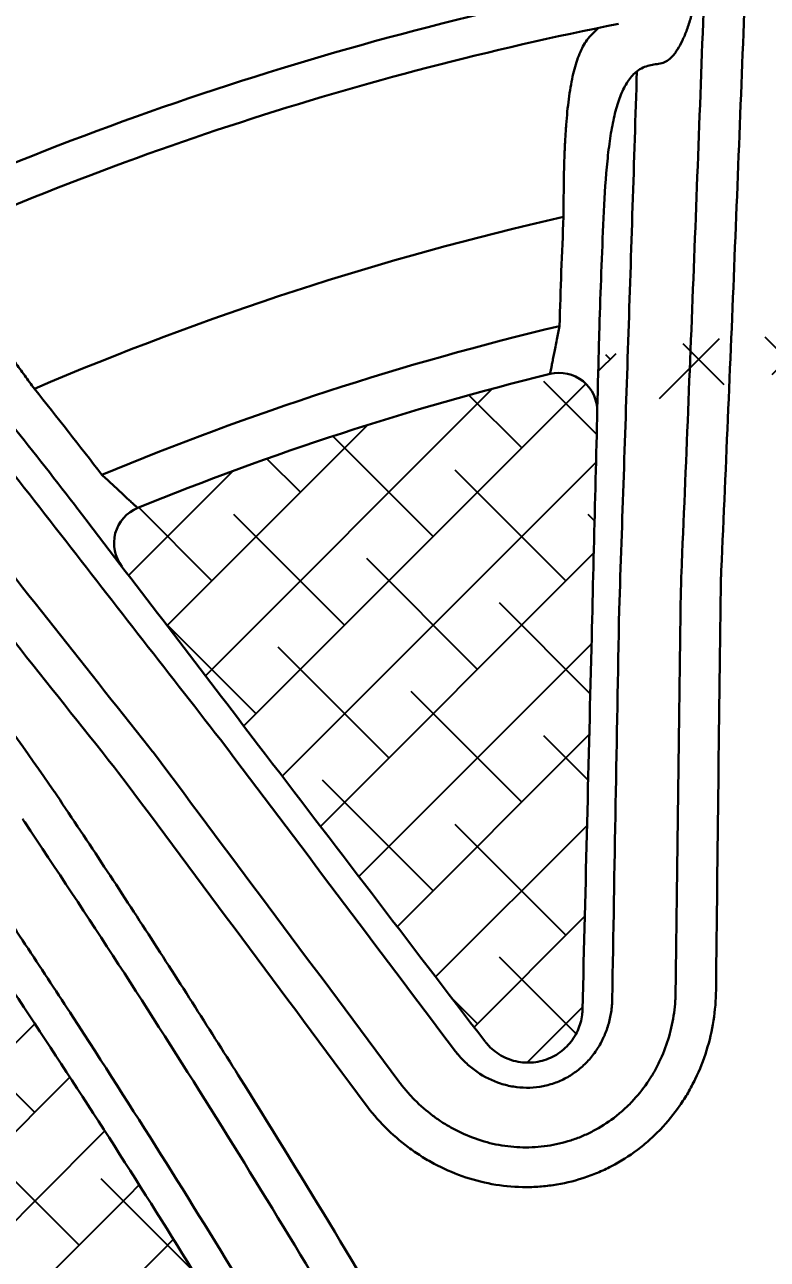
# Model space of a CAD drawing. Header units: inches. Extents: x 975 to 1816, y 133 to 420.
# Drawn here: x 1534.97 to 1546.83, y 308.07 to 327.78 of the extents above; entities that cross this region are included whole.
import ezdxf

# ---------------------------------------------------------------- set-up
doc = ezdxf.new("R2010")
doc.units = ezdxf.units.IN
doc.header["$MEASUREMENT"] = 0
doc.linetypes.add('CENTER', pattern=[2, 1.25, -0.25, 0.25, -0.25])
doc.layers.get('0').update_dxf_attribs({"lineweight": 30})
doc.layers.add('Center', color=1, linetype='CENTER', lineweight=18)
doc.layers.add('FORMAT', color=7, linetype='Continuous')
doc.styles.add('TCVN', font='tcvn+7284-2003r.ttf', dxfattribs={"height": 2.5})
doc.dimstyles.new('TCVN', dxfattribs={"dimtxt": 2.5, "dimasz": 3, "dimexe": 0.1, "dimexo": 0.0625, "dimgap": 0.09, "dimtad": 0, "dimtoh": 1, "dimdec": 0, "dimzin": 0, "dimdsep": 46, "dimtxsty": 'TCVN', "dimcen": 0.09, "dimclrd": 2, "dimclre": 2, "dimclrt": 1, "dimadec": 0, "dimazin": 0, "dimtfac": 1, "dimtdec": 0, "dimtofl": 0, "dimtmove": 0, "dimatfit": 3, "dimfxl": 1, "dimtolj": 1, "dimtzin": 0, "dimlwd": 18, "dimlwe": 18, "dimarcsym": 0})
pattern_1 = [(45, (0, 0), (-0.7071067811865476, 0.7071067811865476), []), (135, (0, 0), (-2.121320343559642, 0.7071067811865477), [2.5, -1.5])]

# ---------------------------------------------------------------- blocks, each defined once
blk = doc.blocks.new('*D74')
at = {"layer": 'Center', "color": 2, "linetype": 'Continuous', "lineweight": 18, "transparency": 16777216}
for p, q in [((1611.119503879612, 353.3944223438949), (1591.19814560088, 326.2673671828961)), ((1614.119503879613, 353.394422343895), (1611.119503879612, 353.3944223438949))]:
    blk.add_line(p, q, dxfattribs=at)
at = {"layer": 'Center', "color": 2, "lineweight": 18, "transparency": 16777216}
for p, q in [((1554.595716209793, 276.3355789259863), (1554.595716209793, 276.5155789259861)), ((1554.505716209793, 276.4255789259862), (1554.685716209793, 276.4255789259863))]:
    blk.add_line(p, q, dxfattribs=at)
at = {"layer": 'Center', "color": 2, "transparency": 16777216}
blk.add_solid([(1590.795142869767, 326.5633212312131), (1591.601148331993, 325.9714131345792), (1589.422421310978, 323.8493507962162)], dxfattribs=at)
at = {"layer": 'Defpoints', "color": 0, "transparency": 16777216}
for p in [(1589.422421310978, 323.8493507962162), (1519.769011108607, 229.0018070557562)]:
    blk.add_point(p, dxfattribs=at)
at = {"layer": 'Center', "color": 1, "transparency": 16777216, "insert": (1617.209503879613, 353.3944223438949), "char_height": 2.5, "attachment_point": 5, "style": 'TCVN'}
blk.add_mtext('\\A1;∅118', dxfattribs=at)
blk = doc.blocks.new('*D75')
at = {"layer": 'Center', "color": 2, "linetype": 'Continuous', "lineweight": 18, "transparency": 16777216}
for p, q in [((1614.022060427588, 341.9584948970437), (1566.443260347667, 289.4905608741471)), ((1617.022060427588, 341.9584948970437), (1614.022060427588, 341.9584948970437))]:
    blk.add_line(p, q, dxfattribs=at)
at = {"layer": 'Center', "color": 2, "lineweight": 18, "transparency": 16777216}
for p, q in [((1554.595716209793, 276.3355789259866), (1554.595716209793, 276.5155789259866)), ((1554.505716209793, 276.4255789259865), (1554.685716209793, 276.4255789259865))]:
    blk.add_line(p, q, dxfattribs=at)
at = {"layer": 'Center', "color": 2, "transparency": 16777216}
blk.add_solid([(1566.072871337685, 289.8264358230264), (1566.813649357649, 289.154685925268), (1564.428010654392, 287.2682268142552)], dxfattribs=at)
at = {"layer": 'Defpoints', "color": 0, "transparency": 16777216}
for p in [(1564.428010654392, 287.2682268142552), (1544.763421765194, 265.5829310377179)]:
    blk.add_point(p, dxfattribs=at)
at = {"layer": 'Center', "color": 1, "transparency": 16777216, "insert": (1619.737060427588, 341.9584948970437), "char_height": 2.5, "attachment_point": 5, "style": 'TCVN'}
blk.add_mtext('\\A1;∅29', dxfattribs=at)

msp = doc.modelspace()

# ---------------------------------------------------------------- hatches: boundary and pattern name
at = {"layer": 'FORMAT'}
h = msp.add_hatch(dxfattribs=at)
h.set_pattern_fill('ANSI38', color=3, scale=8)
h.set_pattern_definition(pattern_1)
h.paths.add_polyline_path([(1554.595716209793, 336.2636068212562, 0.414213562373095), (1494.667688314523, 276.3355789259863, 0.414213562373095), (1554.595716209793, 216.4075510307163), (1554.595716209793, 217.5875510307165, -0.4142135623730951), (1495.757688314523, 276.4255789259864, -0.4142135623730951), (1554.595716209793, 335.2636068212563)])
h.paths.add_polyline_path([(1554.595716209793, 336.2636068212562), (1554.595716209793, 335.2636068212563, -0.4142135623730951), (1613.433744105063, 276.4255789259864, -0.4142135623730951), (1554.595716209793, 217.5875510307165), (1554.595716209793, 216.4075510307163, 0.414213562373095), (1614.523744105063, 276.3355789259863, 0.414213562373095)])
h.paths.add_polyline_path([(1560.855499231678, 334.3342656695384), (1566.534810445013, 333.4354196637688), (1567.472736711903, 339.3616574515965), (1561.793425498568, 340.2605034573661)], flags=9)
h = msp.add_hatch(dxfattribs=at)
h.set_pattern_fill('ANSI38', color=3, scale=8)
h.set_pattern_definition(pattern_1)
edge = h.paths.add_edge_path()
edge.add_arc((1537.00490988885, 319.504303918743), 0.6089999999999989, 112.2122033920126, 217.4146914503114)
edge.add_arc((1554.595716209793, 276.4255789259864), 47.14084945843548, 103.7877966079865, 112.2122033920126)
edge.add_arc((1543.505938229888, 321.6166160725148), 0.6090000000000217, 358.5853085496885, 463.7877966079865)
edge.add_spline(control_points=[(1535.978574285401, 319.8436440947232), (1536.890963225582, 318.6509228589971), (1537.80062279527, 317.4617695952208), (1538.705566910844, 316.2787806129362)], knot_values=[0, 0, 0, 0, 1, 1, 1, 1], degree=3, periodic=0)
edge.add_spline(control_points=[(1538.705566910844, 316.2787806129362), (1539.903349372589, 314.7129784478842), (1541.109023032579, 313.1368605070625), (1542.318446299799, 311.5558408889281)], knot_values=[0, 0, 0, 0, 1, 1, 1, 1], degree=3, periodic=0)
edge.add_spline(control_points=[(1542.326773620953, 311.5451291192865), (1542.327305772201, 311.544455498151), (1542.327851550879, 311.5437666752026), (1542.328411159909, 311.5430626933547), (1542.34400013049, 311.5234519442147), (1542.362858302968, 311.5017101064523), (1542.381838406589, 311.4819387626977), (1542.444679021938, 311.4164784558099), (1542.521565092482, 311.3576693090446), (1542.6071724485, 311.3130262539827), (1542.69298255619, 311.2682774667214), (1542.790067717726, 311.2366546961567), (1542.88890893755, 311.222826406422), (1542.980171221504, 311.2100584407232), (1543.075432923028, 311.2119814084454), (1543.166793240572, 311.2287811814163), (1543.259005094053, 311.2457375388959), (1543.349779007962, 311.2782983224483), (1543.431701105709, 311.3237739938978), (1543.514168631649, 311.3695524372973), (1543.589937705194, 311.4297281629263), (1543.652752469555, 311.4987185289985), (1543.715000478723, 311.5670864196297), (1543.766180677942, 311.6459586028278), (1543.802874578279, 311.7275319684858), (1543.839306417955, 311.8085227531184), (1543.862494141961, 311.8941094130637), (1543.872813688514, 311.9771702709076), (1543.87606837609, 312.0033668814552), (1543.878195868184, 312.0331921654096), (1543.878926580681, 312.0542176932737)], knot_values=[9.754431223822341e-05, 9.754431223822341e-05, 9.754431223822341e-05, 9.754431223822341e-05, 0.0001137027218304085, 0.0001137027218304085, 0.0001137027218304085, 0.0005656201740037256, 0.0005656201740037256, 0.0005656201740037256, 0.00208171249035798, 0.00208171249035798, 0.00208171249035798, 0.003603259343516289, 0.003603259343516289, 0.003603259343516289, 0.005004271222336742, 0.005004271222336742, 0.005004271222336742, 0.006418569975664129, 0.006418569975664129, 0.006418569975664129, 0.007842854866851868, 0.007842854866851868, 0.007842854866851868, 0.00925416713377723, 0.00925416713377723, 0.00925416713377723, 0.01065350302560159, 0.01065350302560159, 0.01065350302560159, 0.01109037539012163, 0.01109037539012163, 0.01109037539012163, 0.01109037539012163], degree=3, periodic=0)
edge.add_spline(control_points=[(1543.879186320518, 312.0629560623588), (1543.928330235358, 314.0529070748664), (1543.977321914523, 316.0366937120195), (1544.02599282757, 318.0074917856285)], knot_values=[0, 0, 0, 0, 1, 1, 1, 1], degree=3, periodic=0)
edge.add_spline(control_points=[(1544.02599282757, 318.0074917856285), (1544.062764438689, 319.4964595452138), (1544.099727750452, 320.9931897081853), (1544.136802024058, 322.4944129733655)], knot_values=[0, 0, 0, 0, 1, 1, 1, 1], degree=3, periodic=0)
edge.add_arc((1549.986739178144, 322.7286063080511), 0.6090000000000078, 95.68446460158765, 180.2881126057301)
h = msp.add_hatch(dxfattribs=at)
h.set_pattern_fill('ANSI38', color=3, scale=8)
h.set_pattern_definition(pattern_1)
edge = h.paths.add_edge_path()
edge.add_spline(control_points=[(1534.089427233593, 313.3904011380072), (1535.018060567697, 312.0220514137225), (1535.928824053715, 310.6345625609396), (1537.267400030343, 308.5242166656252), (1537.708997153086, 307.8159140271777), (1538.58288123746, 306.3894941921382), (1539.015315617878, 305.6711274744755), (1540.297537344514, 303.5026939593417), (1541.127464843999, 302.0474209660937), (1542.335524271682, 299.8502800251836), (1542.732070782364, 299.1155274687015), (1543.49163135129, 297.6815662283267), (1543.855421386956, 296.9823567074344), (1544.213512931824, 296.2815814857892)], knot_values=[0.006823964488105405, 0.006823964488105405, 0.006823964488105405, 0.006823964488105405, 0.2568239644881054, 0.2568239644881054, 0.3818239644881054, 0.3818239644881054, 0.5068239644881054, 0.5068239644881054, 0.7568239644881054, 0.7568239644881054, 0.8818239644881054, 0.8818239644881054, 1, 1, 1, 1], degree=3, periodic=0)
edge.add_spline(control_points=[(1534.089395252025, 313.3904482631228), (1533.279815710237, 314.5833702235185), (1532.450250392009, 315.7711229512577), (1531.602029318455, 316.9510215360908)], knot_values=[0, 0, 0, 0, 0.8878309299515597, 0.8878309299515597, 0.8878309299515597, 0.8878309299515597], degree=3, periodic=0)
edge.add_arc((1531.108220323408, 316.594603696443), 0.6089999999999838, 35.82072164170199, 120.3155353984113)
edge.add_arc((1554.595716209793, 276.425578925986), 47.14084945843596, 120.3155353984177, 131.6844646015826)
edge.add_arc((1523.650738832833, 311.1764262417276), 0.6090000000000393, 131.6844646015711, 216.9143471344524)
edge.add_spline(control_points=[(1525.776838020768, 307.351021918136), (1524.892475653645, 308.489610975496), (1524.019205463489, 309.6456102550329), (1523.159169952562, 310.8169251486037)], knot_values=[0.1121690700810549, 0.1121690700810549, 0.1121690700810549, 0.1121690700810549, 1, 1, 1, 1], degree=3, periodic=0)
edge.add_spline(control_points=[(1525.776872956568, 307.3509769393957), (1526.791451741931, 306.0447392473948), (1527.829875626713, 304.7494458048026), (1529.423615719797, 302.8238849462678), (1529.960897150382, 302.1849072625012), (1531.047667491544, 300.9127852362407), (1531.597355149672, 300.2794156680133), (1533.263708361073, 298.389597824472), (1534.391285640999, 297.1506376326768), (1536.643129204118, 294.7524353947996), (1537.766376381066, 293.5919128343298), (1538.904759790047, 292.4505733022452)], knot_values=[0, 0, 0, 0, 0.2499999999999998, 0.2499999999999998, 0.3749999999999998, 0.3749999999999998, 0.4999999999999997, 0.4999999999999997, 0.7499999999999998, 0.7499999999999998, 0.9921080367572255, 0.9921080367572255, 0.9921080367572255, 0.9921080367572255], degree=3, periodic=0)
edge.add_arc((1554.505716209793, 276.4255789259863), 22.3649342938885, 117.39961139806331, 134.2318292757173, ccw=False)
h.paths.add_polyline_path([(1537.243808106908, 292.4486000115661), (1542.493808106908, 292.4486000115661), (1542.493808106908, 298.4486000115661), (1537.243808106908, 298.4486000115661)], flags=9)
h = msp.add_hatch(dxfattribs=at)
h.set_pattern_fill('ANSI38', color=3, scale=8)
h.set_pattern_definition([(45, (1579.375642715103, 312.1128708577362), (-0.7071067811865476, 0.7071067811865476), []), (135, (1579.375642715103, 312.1128708577362), (-2.121320343559642, 0.7071067811865477), [2.5, -1.5])])
edge = h.paths.add_edge_path()
edge.add_spline(control_points=[(1583.414641419272, 307.3510824555394), (1584.298987844265, 308.489652109527), (1585.172242466553, 309.6456313742179), (1586.032262951268, 310.816925810743)], knot_values=[0, 0, 0, 0, 0.8877552836719962, 0.8877552836719962, 0.8877552836719962, 0.8877552836719962], degree=3, periodic=0)
edge.add_arc((1585.540693586752, 311.176426241728), 0.609000000000018, 323.8207987503113, 408.3155353984253)
edge.add_arc((1554.595716209792, 276.4255789259869), 47.14084945843526, 48.3155353984174, 59.6844646015827)
edge.add_arc((1578.083212096177, 316.5946036964433), 0.6090000000000293, 59.68446460159142, 144.7074866768826)
edge.add_spline(control_points=[(1575.102080211933, 313.3905116893189), (1575.911646226393, 314.5834124918572), (1576.741197320094, 315.7711442287296), (1577.589403581183, 316.951022201193)], knot_values=[0.1122447163091316, 0.1122447163091316, 0.1122447163091316, 0.1122447163091316, 0.9999999999999999, 0.9999999999999999, 0.9999999999999999, 0.9999999999999999], degree=3, periodic=0)
edge.add_spline(control_points=[(1575.102048231548, 313.3904645659966), (1574.173260285544, 312.0218884253684), (1573.262249374466, 310.6340157129682), (1571.92341840631, 308.5232391141046), (1571.481741408383, 307.8147961186631), (1570.607707534213, 306.3881024409738), (1570.175197018506, 305.6695916934505), (1568.892801216473, 303.5008045822807), (1568.06291799105, 302.0455511325888), (1566.461057413276, 299.132112143248), (1565.688561067285, 297.6741214250756), (1564.939984443965, 296.2072960503235)], knot_values=[0, 0, 0, 0, 0.2499999999999997, 0.2499999999999997, 0.3749999999999996, 0.3749999999999996, 0.4999999999999993, 0.4999999999999993, 0.7499999999999996, 0.7499999999999996, 0.9973512721358143, 0.9973512721358143, 0.9973512721358143, 0.9973512721358143], degree=3, periodic=0)
edge.add_arc((1554.505716209793, 276.4255789259863), 22.3649342938885, 45.44178894970838, 62.18968447370389, ccw=False)
edge.add_spline(control_points=[(1570.197704380011, 292.3614439240246), (1570.778458818105, 292.9427944983623), (1571.355701319887, 293.5295585748355), (1572.509084219298, 294.7201690788997), (1573.085338192058, 295.324360897106), (1574.80163876682, 297.1522548137119), (1575.929226939352, 298.3912707350692), (1577.595304354513, 300.2808230939389), (1578.144885297669, 300.914084139564), (1579.231450105606, 302.1859906987481), (1579.768626788237, 302.8248547266788), (1581.36204750544, 304.7500566438719), (1582.400189445297, 306.0450067424476), (1583.414606484812, 307.3510374784794)], knot_values=[0.00158669750916384, 0.00158669750916384, 0.00158669750916384, 0.00158669750916384, 0.1249999999999999, 0.1249999999999999, 0.2499999999999998, 0.2499999999999998, 0.4999999999999992, 0.4999999999999992, 0.6249999999999991, 0.6249999999999991, 0.749999999999999, 0.749999999999999, 1, 1, 1, 1], degree=3, periodic=0)
edge = h.paths.add_edge_path()
edge.add_spline(control_points=[(1564.939984443966, 296.207296050324), (1564.931986380423, 296.1916239571972), (1564.923991047451, 296.1759508555451), (1564.915998444745, 296.1602767456048)], knot_values=[0.9973512721357821, 0.9973512721357821, 0.9973512721357821, 0.9973512721357821, 0.9999940626401308, 0.9999940626401308, 0.9999940626401308, 0.9999940626401308], degree=3, periodic=0)
edge.add_spline(control_points=[(1564.915998603455, 296.1602770568471), (1564.888467476458, 296.1062863951428), (1564.86089034061, 296.0521299980632), (1564.833267627348, 295.9978074471654)], knot_values=[1.481800884249389e-06, 1.481800884249389e-06, 1.481800884249389e-06, 1.481800884249389e-06, 1, 1, 1, 1], degree=3, periodic=0)
edge.add_spline(control_points=[(1564.833267627348, 295.9978074471654), (1564.789284938454, 295.9113115322457), (1564.749521639347, 295.8235831450854), (1564.67811603377, 295.6457433362513), (1564.64641977268, 295.5553926380643), (1564.564175608894, 295.2838926510054), (1564.526007703347, 295.1016808997372), (1564.492065853817, 294.8262375844852), (1564.484663045013, 294.7340648716072), (1564.477708768062, 294.5488625613757), (1564.478192137903, 294.4555455253982), (1564.491475317429, 294.1780570588095), (1564.515848635366, 293.9953076917548), (1564.576062230457, 293.7232792787157), (1564.600105927414, 293.632949560453), (1564.656601466146, 293.4527849473625), (1564.689168655172, 293.3627733257413), (1564.798338397735, 293.0982106005724), (1564.886696033225, 292.9274563236263), (1565.045225722148, 292.6794133840315), (1565.102427923715, 292.5981011763848), (1565.226476506223, 292.4383345627125), (1565.29244427889, 292.361062778603), (1565.431344653117, 292.2129850193705), (1565.504433585832, 292.1419756153812), (1565.658134548923, 292.0061822413352), (1565.73904609737, 291.9411833738097), (1565.907448863686, 291.8187836849083), (1565.994835999459, 291.7614969118733), (1566.172236681515, 291.6568291210468), (1566.262427948632, 291.609262360579), (1566.445681642796, 291.5231639765635), (1566.538742770421, 291.4846345807742), (1566.727721708527, 291.4163875908176), (1566.823909675937, 291.3866267232518), (1567.016509714682, 291.3365361792295), (1567.112883994117, 291.3161926943934), (1567.303881684898, 291.2845638108203), (1567.398818575438, 291.2731947289108), (1567.682402770444, 291.2515717776396), (1567.869809907322, 291.2536810811458), (1568.149851797672, 291.2808566404187), (1568.242320148564, 291.2939016963296), (1568.424411839465, 291.3274997861159), (1568.514263692671, 291.348075677342), (1568.780595658575, 291.4210056263148), (1568.953896359257, 291.4844575998109), (1569.292770099264, 291.6429172561576), (1569.454910853429, 291.7364191930725), (1569.762834733681, 291.9513768037402), (1569.90898123795, 292.0729919976192), (1570.046434314466, 292.2102201433938)], knot_values=[0, 0, 0, 0, 0.03124999999999984, 0.03124999999999984, 0.06249999999999968, 0.06249999999999968, 0.1249999999999987, 0.1249999999999987, 0.1562499999999982, 0.1562499999999982, 0.1874999999999978, 0.1874999999999978, 0.2499999999999982, 0.2499999999999982, 0.2812499999999985, 0.2812499999999985, 0.3124999999999988, 0.3124999999999988, 0.3750000000000006, 0.3750000000000006, 0.4062500000000011, 0.4062500000000011, 0.4375000000000015, 0.4375000000000015, 0.4687500000000019, 0.4687500000000019, 0.5000000000000023, 0.5000000000000023, 0.5312500000000028, 0.5312500000000028, 0.5625000000000031, 0.5625000000000031, 0.5937500000000036, 0.5937500000000036, 0.6250000000000039, 0.6250000000000039, 0.6562500000000043, 0.6562500000000043, 0.6875000000000047, 0.6875000000000047, 0.7500000000000053, 0.7500000000000053, 0.781250000000005, 0.781250000000005, 0.8125000000000047, 0.8125000000000047, 0.8750000000000031, 0.8750000000000031, 0.9375000000000016, 0.9375000000000016, 1, 1, 1, 1], degree=3, periodic=0)
edge.add_spline(control_points=[(1570.046434314466, 292.2102201433938), (1570.089561531357, 292.2532767861147), (1570.132544991209, 292.2962389161697), (1570.175385412721, 292.3391064417365)], knot_values=[0, 0, 0, 0, 0.9999950961082736, 0.9999950961082736, 0.9999950961082736, 0.9999950961082736], degree=3, periodic=0)
edge.add_spline(control_points=[(1570.175385437251, 292.3391064662824), (1570.18282566006, 292.3465513963436), (1570.190265308153, 292.3539972160636), (1570.197704380011, 292.3614439240246)], knot_values=[5.856511120159743e-06, 5.856511120159743e-06, 5.856511120159743e-06, 5.856511120159743e-06, 0.00158669750916384, 0.00158669750916384, 0.00158669750916384, 0.00158669750916384], degree=3, periodic=0)
edge.add_arc((1554.505716209793, 276.4255789259864), 22.36493429388836, 45.44178894970827, 62.18968447370253)
h.paths.add_polyline_path([(1537.243808106908, 292.4486000115661), (1542.493808106908, 292.4486000115661), (1542.493808106908, 298.4486000115661), (1537.243808106908, 298.4486000115661)], flags=9)

# ---------------------------------------------------------------- linework, layer by layer
for radius in [58.8380278952699, 58.4030278952699, 57.08507566618621]:
    msp.add_circle((1554.595716209793, 276.4255789259864), radius)
for centre, radius, start, end in [((1554.595716209793, 276.4255789259864), 56.5929811286766, 99.11874919821923, 116.8812508017864), ((1554.595716209793, 276.4255789259864), 52.98550985273558, 100.3216140886264, 115.678385911375), ((1554.595716209793, 276.4255789259864), 52.36155712149041, 101.1690762046696, 114.8309237953338), ((1554.595716209793, 276.4255789259864), 49.53270725694755, 102.8531868660946, 113.1468131339024), ((1554.595716209793, 276.4255789259864), 47.8480619245712, 103.3945372378652, 112.6054627621278), ((1554.595716209793, 276.4255789259864), 47.14084945843548, 103.7877966079865, 112.2122033920126), ((1543.505938229888, 321.6166160725148), 0.6090000000000217, 358.5853085496885, 103.7877966079865), ((1537.00490988885, 319.504303918743), 0.6089999999999989, 112.2122033920126, 217.4146914503114)]:
    msp.add_arc(centre, radius, start, end)
for points, knots in [([(1545.458230081313, 319.0215480760866), (1545.531437819493, 320.7458802203838), (1545.601566283212, 322.478158427328), (1545.736864864322, 325.9575277757039), (1545.801888789416, 327.7010825111785), (1545.865128752465, 329.4478259818291)], [0, 0, 0, 0, 0.5, 0.5, 1, 1, 1, 1]), ([(1546.517194611377, 329.4339252493688), (1546.452098118282, 327.6977348538559), (1546.38499632395, 325.9648417147169), (1546.24494070473, 322.507080477218), (1546.172155334011, 320.7861006413643), (1546.095848383328, 319.0728805121856)], [0, 0, 0, 0, 0.5, 0.5, 1, 1, 1, 1]), ([(1545.705899317081, 328.3568942747088), (1545.693759093298, 328.274706255908), (1545.679521800967, 328.1952304586353), (1545.647078505154, 328.0414539456024), (1545.62900296641, 327.9679005001449), (1545.590004386852, 327.8293700291029), (1545.568997636701, 327.7639987355712), (1545.524027795762, 327.6409577273919), (1545.499898239938, 327.5830283255676), (1545.450155632468, 327.4784952681665), (1545.424406345526, 327.4314298759104), (1545.38447984756, 327.3685885742926), (1545.370952835915, 327.3489402726971), (1545.343451310369, 327.312309039698), (1545.329434452027, 327.2952901159219), (1545.259305905485, 327.2182994753846), (1545.202372164742, 327.1809131873942), (1545.14447547814, 327.1697354636549)], [0, 0, 0, 0, 0.1249999999999997, 0.1249999999999997, 0.2499999999999994, 0.2499999999999994, 0.3749999999999991, 0.3749999999999991, 0.4999999999999988, 0.4999999999999988, 0.6249999999999984, 0.6249999999999984, 0.687499999999994, 0.687499999999994, 0.7499999999999896, 0.7499999999999896, 1, 1, 1, 1]), ([(1543.576986198776, 324.7171587007957), (1543.576828802794, 324.8946039049598), (1543.577756147942, 325.0673670137988), (1543.582634613884, 325.403949924806), (1543.586582159895, 325.5677678620928), (1543.595755520443, 325.8066756589785), (1543.599379058982, 325.8854920509472), (1543.607822330228, 326.038790291052), (1543.612636990678, 326.113312786333), (1543.629090921476, 326.3306739177494), (1543.642727424794, 326.4673353567014), (1543.668303950479, 326.6600894079604), (1543.677685998771, 326.7222937016934), (1543.698393614622, 326.8425393181576), (1543.70972133992, 326.9005067354845), (1543.74633359225, 327.0653692490303), (1543.774403368567, 327.1642860873769), (1543.838997969029, 327.3409660278083), (1543.875552365934, 327.4187837790588), (1543.958401108554, 327.5526186717893), (1544.004042672448, 327.6076044711157), (1544.127049551399, 327.7299616099496)], [0, 0, 0, 0, 0.1250000000000052, 0.1250000000000052, 0.2500000000000103, 0.2500000000000103, 0.3125000000000112, 0.3125000000000112, 0.375000000000012, 0.375000000000012, 0.5000000000000114, 0.5000000000000114, 0.5625000000000111, 0.5625000000000111, 0.6250000000000108, 0.6250000000000108, 0.7500000000000072, 0.7500000000000072, 0.8750000000000036, 0.8750000000000036, 1, 1, 1, 1]), ([(1544.748386474447, 327.0385735931866), (1544.69983635626, 327.0004567094135), (1544.655349839119, 326.9523569524934), (1544.573692784816, 326.8358602242305), (1544.537278776903, 326.7685494211341), (1544.471808575416, 326.6164758878988), (1544.442753682943, 326.5317045405728), (1544.403781048754, 326.3911709714222), (1544.391517753191, 326.3418775803156), (1544.368710712757, 326.2401735219298), (1544.358136884822, 326.1876977614353), (1544.328565735704, 326.0255339031891), (1544.311707804758, 325.9111301724261), (1544.289601867878, 325.7302149144231), (1544.282766405607, 325.6683529069512), (1544.270008489036, 325.5414722533936), (1544.264103606818, 325.4765832168464), (1544.236881975603, 325.1492077628994), (1544.221830904169, 324.8744831509719), (1544.209577735151, 324.5871720964633)], [0, 0, 0, 0, 0.1249999999999976, 0.1249999999999976, 0.2499999999999951, 0.2499999999999951, 0.3749999999999927, 0.3749999999999927, 0.4374999999999947, 0.4374999999999947, 0.4999999999999967, 0.4999999999999967, 0.6249999999999973, 0.6249999999999973, 0.687499999999997, 0.687499999999997, 0.7499999999999967, 0.7499999999999967, 1, 1, 1, 1]), ([(1544.748386474447, 327.0385735931866), (1544.725485939993, 326.3190901367211), (1544.702409618311, 325.5996625650414), (1544.655929164225, 324.162866890548), (1544.632520134389, 323.4453430565358), (1544.585331313801, 322.0120227713209), (1544.56154925635, 321.2961597116756), (1544.513596801836, 319.8664255625716), (1544.489423459971, 319.152473999239), (1544.465082844584, 318.4405672713485)], [0, 0, 0, 0, 0.25, 0.25, 0.5, 0.5, 0.75, 0.75, 1, 1, 1, 1]), ([(1530.493214970809, 324.4531884253838), (1531.571124826363, 323.0771667927204), (1532.648606859207, 321.7047696279046), (1534.803254761775, 318.9693426852095), (1535.878016416695, 317.6093498634537), (1536.950815300064, 316.2573214496354)], [0, 0, 0, 0, 0.5, 0.5, 1, 1, 1, 1]), ([(1536.404798808906, 315.9240676282862), (1535.336095500086, 317.2651947554893), (1534.265462088645, 318.6149443971974), (1532.119799252174, 321.3299270647686), (1531.046986798183, 322.6923710688653), (1529.973853255034, 324.058667801197)], [0, 0, 0, 0, 0.5, 0.5, 1, 1, 1, 1]), ([(1532.903919300757, 324.0826729524191), (1533.146668608686, 324.052804990196), (1533.289357968356, 323.9939756190614), (1533.485554643095, 323.8625461454954), (1533.525871132187, 323.8331883391654), (1533.607732965479, 323.7690981593362), (1533.64916202826, 323.7344779885184), (1533.775146737358, 323.623184899299), (1533.861388872169, 323.5391124652525), (1533.995111330737, 323.3987187697616), (1534.040414530016, 323.3495316607008), (1534.132680684166, 323.2463649824756), (1534.179826644597, 323.1921629532623), (1534.32188051134, 323.0249010252527), (1534.417853788609, 322.906756010372), (1534.613469599302, 322.6583178371239), (1534.713107343839, 322.5280231074889), (1534.866204476566, 322.3236653731042), (1534.917762824696, 322.2541590256396), (1535.021025677519, 322.1138136747895), (1535.072870811277, 322.0427874925604), (1535.124977643595, 321.9709346484884)], [0, 0, 0, 0, 0.2499999999999922, 0.2499999999999922, 0.3124999999999908, 0.3124999999999908, 0.3749999999999895, 0.3749999999999895, 0.4999999999999892, 0.4999999999999892, 0.5624999999999909, 0.5624999999999909, 0.6249999999999928, 0.6249999999999928, 0.7499999999999951, 0.7499999999999951, 0.8749999999999974, 0.8749999999999974, 0.9374999999999987, 0.9374999999999987, 1, 1, 1, 1]), ([(1538.095780241386, 316.3710554043012), (1537.219114403683, 317.4948245367206), (1536.339578197885, 318.6238223804827), (1535.01858969013, 320.3215837364931), (1534.577901316121, 320.888313411378), (1533.695767837841, 322.0233884682937), (1533.254229184539, 322.5918544525218), (1532.812801475163, 323.1604669408571)], [0, 0, 0, 0, 0.4999999999999991, 0.4999999999999991, 0.7499999999999996, 0.7499999999999996, 1, 1, 1, 1]), ([(1543.360797323856, 322.2080677758652), (1543.360797323856, 322.2080677758652), (1543.3635220561, 322.2216997730413), (1543.371482225843, 322.2616504717857), (1543.374786854528, 322.2782497410143), (1543.382429344909, 322.3167059163238), (1543.386789109428, 322.3386726269322), (1543.396543660618, 322.3879274463396), (1543.40197936344, 322.4154236833299), (1543.413531478715, 322.4740061517459), (1543.419673663871, 322.5052217778323), (1543.439128330213, 322.6043661778181), (1543.453548562976, 322.6782091116598), (1543.468699924979, 322.7563108446496)], [0, 0, 0, 0, 0.25, 0.25, 0.375, 0.375, 0.5, 0.5, 0.625, 0.625, 0.75, 0.75, 1, 1, 1, 1]), ([(1536.365140531187, 320.4482244842467), (1536.423368707802, 320.3938854175728), (1536.47826784245, 320.342780454107), (1536.552196354133, 320.2740859659789), (1536.575565494838, 320.2523939036552), (1536.61956663703, 320.2115845045437), (1536.640053783078, 320.192601720256), (1536.676805334337, 320.1585718217193), (1536.693248148218, 320.1433592353018), (1536.722093471329, 320.1166855968446), (1536.734580527098, 320.1051464883822), (1536.764440140405, 320.0775625252548), (1536.774684759736, 320.0681100821757), (1536.774684759736, 320.0681100821757)], [0, 0, 0, 0, 0.2500000000000135, 0.2500000000000135, 0.3750000000000135, 0.3750000000000135, 0.5000000000000135, 0.5000000000000135, 0.6250000000000135, 0.6250000000000135, 0.7500000000000135, 0.7500000000000135, 1, 1, 1, 1]), ([(1545.453048908064, 318.9011786550784), (1545.453049657057, 318.9011958216907), (1545.453050406054, 318.9012129883019), (1545.453051155043, 318.9012301549125), (1545.454801194611, 318.941340579505), (1545.456527544684, 318.9814465962543), (1545.458230081313, 319.0215480760866)], [-2.610000000609178e-07, -2.610000000609178e-07, -2.610000000609178e-07, -2.610000000609178e-07, 0, 0, 0, 0.000609836216233328, 0.000609836216233328, 0.000609836216233328, 0.000609836216233328]), ([(1536.950815300064, 316.2573214496354), (1536.97576373957, 316.2258793968736), (1537.000734111291, 316.1944476708597), (1537.025726239082, 316.1630263031623), (1537.025736935307, 316.1630128553271), (1537.025747631539, 316.1629994074965), (1537.025758327768, 316.1629859596623)], [0, 0, 0, 0, 0.0006098362162334946, 0.0006098362162334946, 0.0006098362162334946, 0.0006100972162334357, 0.0006100972162334357, 0.0006100972162334357, 0.0006100972162334357]), ([(1535.480505909438, 315.4851337215136), (1535.989371372311, 314.7265403066921), (1536.493973414905, 313.9613533436357), (1537.491859866135, 312.4217558269294), (1537.985351865435, 311.6470481257961), (1539.449292349347, 309.3080978017458), (1540.403228906154, 307.7290504076108), (1541.567588081994, 305.7301503930551), (1541.799152226943, 305.3289413320139), (1542.258577092611, 304.5255564537573), (1542.486521987684, 304.1232392909309), (1543.165077616548, 302.9144239229344), (1543.610411269108, 302.1060624902784), (1544.925417203179, 299.6735824714697), (1545.774135046094, 298.0420834100556), (1546.595173452765, 296.4009531926741)], [0, 0, 0, 0, 0.1250000000000002, 0.1250000000000002, 0.2500000000000003, 0.2500000000000003, 0.5000000000000007, 0.5000000000000007, 0.5625000000000008, 0.5625000000000008, 0.6250000000000009, 0.6250000000000009, 0.7500000000000008, 0.7500000000000008, 1, 1, 1, 1]), ([(1545.988330776642, 296.1660137495084), (1545.174066462526, 297.7899984482412), (1544.332490346804, 299.404531825444), (1543.028661558171, 301.8117867933244), (1542.58713189385, 302.6117775654726), (1541.91439439468, 303.808090634863), (1541.688407590866, 304.2062493257181), (1541.232935701433, 305.0013348330365), (1541.003367219575, 305.3984014520103), (1539.849057974714, 307.3766717448697), (1538.903401665882, 308.9394528023724), (1537.452216162754, 311.2543431573962), (1536.963031750696, 312.0210875864811), (1535.973869394663, 313.5448705973934), (1535.473685663108, 314.3022033121322), (1534.969282324647, 315.0530145304464)], [0, 0, 0, 0, 0.2500000000000009, 0.2500000000000009, 0.3750000000000016, 0.3750000000000016, 0.4375000000000016, 0.4375000000000016, 0.5000000000000016, 0.5000000000000016, 0.750000000000001, 0.750000000000001, 0.8750000000000006, 0.8750000000000006, 1, 1, 1, 1]), ([(1534.301734109022, 314.1152926032275), (1534.362034677515, 314.0257527599978), (1534.422639424154, 313.9355742347361), (1534.54331607179, 313.7556339402254), (1534.724102175742, 313.4855016478625), (1535.144332042908, 312.8536387550381), (1535.978355587043, 311.5836858500894), (1536.682134478718, 310.4844437667273), (1538.074710436779, 308.2715731585413), (1538.983355965132, 306.7767497716478), (1540.758783022952, 303.7495884480933), (1541.621790760343, 302.2236959755227), (1542.8789622914, 299.9172915482313), (1543.291139731205, 299.1467666350597), (1543.899190196826, 297.9884529678097), (1544.200661388731, 297.4086645185354), (1544.54792972464, 296.7311517886486), (1544.69580808672, 296.4405563119798), (1544.794182590628, 296.2467743882797), (1544.843419693429, 296.1495500558871), (1544.892240536435, 296.0529152748111)], [0, 0, 0, 0, 0.01562500000000017, 0.01562500000000017, 0.03125000000000034, 0.06250000000000003, 0.1249999999999996, 0.2499999999999996, 0.2499999999999996, 0.4999999999999996, 0.4999999999999996, 0.7499999999999994, 0.7499999999999994, 0.8749999999999998, 0.8749999999999998, 0.9375000000000001, 0.96875, 0.984375, 0.984375, 1, 1, 1, 1]), ([(1544.275488841309, 296.1601691481331), (1543.897417034768, 296.9015984781989), (1543.512946010599, 297.6413266522474), (1542.732070782364, 299.1155274687015), (1542.335524271682, 299.8502800251836), (1541.127464843999, 302.0474209660937), (1540.297537344514, 303.5026939593417), (1539.015315617878, 305.6711274744755), (1538.58288123746, 306.3894941921382), (1537.708997153086, 307.8159140271777), (1537.267400030343, 308.5242166656252), (1535.928824053715, 310.6345625609396), (1535.018060567697, 312.0220514137225), (1534.089427233593, 313.3904011380072)], [0, 0, 0, 0, 0.125, 0.125, 0.25, 0.25, 0.5, 0.5, 0.625, 0.625, 0.75, 0.75, 1, 1, 1, 1]), ([(1546.012680501197, 312.3768592004372), (1546.010893029211, 312.2121022514022), (1545.997265887848, 312.0477872649594), (1545.946231707277, 311.7226493508114), (1545.909179204324, 311.5636160952009), (1545.812276782135, 311.2525483467401), (1545.752418550293, 311.1005163810262), (1545.644458764853, 310.8780578968073), (1545.605633441725, 310.8052934900005), (1545.523040804226, 310.6638648006109), (1545.479171323562, 310.5949915943837), (1545.339884993776, 310.3938675768503), (1545.236777174436, 310.2671217846615), (1545.065842818697, 310.088658690821), (1545.006198477545, 310.0312222212747), (1544.883534998432, 309.9223249903752), (1544.820267033597, 309.8705978729165), (1544.624703335776, 309.7235132658911), (1544.486646688794, 309.6362541508267), (1544.267543159637, 309.522263281632), (1544.192417238504, 309.4870844246532), (1544.04098365716, 309.4237624505731), (1543.964330184744, 309.39542347517), (1543.731616740823, 309.3201703323111), (1543.572809881853, 309.2829981521731), (1543.329012286956, 309.2470558512732), (1543.246455762201, 309.2383824624055), (1543.082376639722, 309.2280251982669), (1543.000609659352, 309.2262729232391), (1542.756098828917, 309.2309403068274), (1542.594142337005, 309.2472501302717), (1542.272305435616, 309.3058953545369), (1542.111521520814, 309.3487891258271), (1541.803375640159, 309.4573774710756), (1541.654658977311, 309.5231742834143), (1541.439339176412, 309.6385055694905), (1541.368863186914, 309.6797322042713), (1541.230534422008, 309.7678097448573), (1541.16244108585, 309.814848078254), (1540.965180112576, 309.9622737118895), (1540.842228502804, 310.0692962436824), (1540.61264264492, 310.2999903025437), (1540.506017854836, 310.4236715950573), (1540.407789478824, 310.5559137496853)], [0, 0, 0, 0, 0.06250000000000025, 0.06250000000000025, 0.1250000000000005, 0.1250000000000005, 0.1875000000000007, 0.1875000000000007, 0.2187500000000007, 0.2187500000000007, 0.2500000000000008, 0.2500000000000008, 0.3125000000000011, 0.3125000000000011, 0.3437500000000012, 0.3437500000000012, 0.3750000000000012, 0.3750000000000012, 0.4375000000000011, 0.4375000000000011, 0.4687500000000013, 0.4687500000000013, 0.5000000000000014, 0.5000000000000014, 0.562500000000002, 0.562500000000002, 0.5937500000000021, 0.5937500000000021, 0.6250000000000022, 0.6250000000000022, 0.6875000000000026, 0.6875000000000026, 0.7500000000000028, 0.7500000000000028, 0.812500000000003, 0.812500000000003, 0.8437500000000031, 0.8437500000000031, 0.8750000000000032, 0.8750000000000032, 0.9375000000000017, 0.9375000000000017, 1, 1, 1, 1]), ([(1540.945708453431, 310.9137565849956), (1540.964864499916, 310.8880050235929), (1540.984941246322, 310.8620025215809), (1541.025403795883, 310.8115048688562), (1541.046041343919, 310.7866714769641), (1541.109156719366, 310.7134014355354), (1541.152832312683, 310.6661898507517), (1541.288705959155, 310.5295143558021), (1541.385668780393, 310.4449253579894), (1541.541158023885, 310.3283295859417), (1541.594860313875, 310.2910807170894), (1541.704016261234, 310.2212660058116), (1541.759622016026, 310.1885746473423), (1541.929485628337, 310.0970723970461), (1542.046782095509, 310.0448161471363), (1542.289773199679, 309.9584391318907), (1542.416622246008, 309.9241927576607), (1542.670848594904, 309.8771715379696), (1542.798765810184, 309.863963724856), (1542.991866100782, 309.8598698982738), (1543.056437122386, 309.8611275184613), (1543.186002621906, 309.8690824758751), (1543.251229442981, 309.8758358259773), (1543.443917005615, 309.9040047891264), (1543.569409225591, 309.9332957121476), (1543.753266522912, 309.9927576568929), (1543.813821668471, 310.0151674827216), (1543.933439527712, 310.0652760522489), (1543.992771235454, 310.0931263085422), (1544.165688237675, 310.1833543701245), (1544.27461184525, 310.2524671962708), (1544.428865851844, 310.3690112440584), (1544.478763388343, 310.4100030505225), (1544.575491394677, 310.4963105827619), (1544.622522623299, 310.5418402060128), (1544.757038171738, 310.6830590992045), (1544.838160843, 310.7833605496801), (1544.947736726411, 310.9425199222224), (1544.982246139305, 310.997022700997), (1545.047209207544, 311.1089437613216), (1545.077767439016, 311.1665731034792), (1545.162520460679, 311.3423122861085), (1545.209521603213, 311.4624125666018), (1545.285634484455, 311.7081405667761), (1545.314749606923, 311.8337671884111), (1545.344869516454, 312.0263883761496), (1545.352597839863, 312.0910433084284), (1545.360668167102, 312.1881013994235), (1545.36277618388, 312.2204967912476), (1545.365835223235, 312.28537234306), (1545.366790909934, 312.3182825752402), (1545.36716243168, 312.3503740447931)], [0, 0, 0, 0, 0.01562500000000058, 0.01562500000000058, 0.03125000000000117, 0.03125000000000117, 0.06250000000000146, 0.06250000000000146, 0.1250000000000037, 0.1250000000000037, 0.1562500000000036, 0.1562500000000036, 0.1875000000000034, 0.1875000000000034, 0.250000000000003, 0.250000000000003, 0.3125000000000027, 0.3125000000000027, 0.3750000000000023, 0.3750000000000023, 0.4062500000000022, 0.4062500000000022, 0.437500000000002, 0.437500000000002, 0.5000000000000017, 0.5000000000000017, 0.5312500000000022, 0.5312500000000022, 0.5625000000000028, 0.5625000000000028, 0.6250000000000044, 0.6250000000000044, 0.6562500000000054, 0.6562500000000054, 0.6875000000000066, 0.6875000000000066, 0.7500000000000063, 0.7500000000000063, 0.7812500000000051, 0.7812500000000051, 0.812500000000004, 0.812500000000004, 0.8750000000000018, 0.8750000000000018, 0.9374999999999994, 0.9374999999999994, 0.9687499999999983, 0.9687499999999983, 0.9843749999999992, 0.9843749999999992, 1, 1, 1, 1]), ([(1544.35397302873, 312.2306514842767), (1544.353549578233, 312.2052618293338), (1544.353032518517, 312.1798472103101), (1544.352421407633, 312.154418151002), (1544.352420990465, 312.1544007921365), (1544.352420573253, 312.154383433255), (1544.352420155997, 312.154366074383)], [0, 0, 0, 0, 0.0003823397616888518, 0.0003823397616888518, 0.0003823397616888518, 0.0003826007616888486, 0.0003826007616888486, 0.0003826007616888486, 0.0003826007616888486]), ([(1544.350680735126, 312.1540300872432), (1544.346108628917, 312.0833886651255), (1544.336685760494, 312.0128861311963), (1544.308450033918, 311.8742581157944), (1544.289698326111, 311.8066185827114), (1544.243091232414, 311.6746335220864), (1544.215195755392, 311.6103003337455), (1544.149667687627, 311.4851491478252), (1544.112246962519, 311.4248570863483), (1544.029756701779, 311.3116134905737), (1543.984438915385, 311.2582579383771), (1543.885329763936, 311.1583401427221), (1543.831289190467, 311.1116684950465), (1543.718153987212, 311.0285753033208), (1543.65866536891, 310.9917114123134), (1543.533751380045, 310.9274984266102), (1543.467761886661, 310.8999969546161), (1543.333976241704, 310.8565699162507), (1543.2658743226, 310.8403818369411), (1543.127285752361, 310.8189043810592), (1543.056151064281, 310.8136339923417), (1542.915200987444, 310.8144294078028), (1542.845417385766, 310.8203483757839), (1542.707181868937, 310.8428094958981), (1542.638332627409, 310.8594573312595), (1542.436503011955, 310.9247965319997), (1542.311224307556, 310.9872095327584), (1542.136436584321, 311.1075592778357), (1542.081102139075, 311.1517707994904), (1542.003289292297, 311.2230297834209), (1541.978191473121, 311.2476847579165), (1541.941755240746, 311.2859686468373), (1541.92981201566, 311.2989473242019), (1541.912197981091, 311.3187389892999), (1541.903466200874, 311.3287157738977), (1541.894847133684, 311.3388138853085), (1541.889126142158, 311.3455729337844), (1541.886073590241, 311.348805767439), (1541.883442793336, 311.3523723793403)], [0, 0, 0, 0, 0.0625000000000002, 0.0625000000000002, 0.1250000000000004, 0.1250000000000004, 0.1875000000000006, 0.1875000000000006, 0.2500000000000008, 0.2500000000000008, 0.312500000000001, 0.312500000000001, 0.3750000000000012, 0.3750000000000012, 0.4375000000000013, 0.4375000000000013, 0.5000000000000016, 0.5000000000000016, 0.5625000000000018, 0.5625000000000018, 0.625000000000002, 0.625000000000002, 0.6875000000000021, 0.6875000000000021, 0.7500000000000023, 0.7500000000000023, 0.8750000000000032, 0.8750000000000032, 0.9375000000000017, 0.9375000000000017, 0.9687500000000009, 0.9687500000000009, 0.9843750000000006, 0.9843750000000006, 0.9921875000000003, 0.9960937500000002, 0.9960937500000002, 1, 1, 1, 1]), ([(1542.326773620953, 311.5451291192865), (1542.327305772201, 311.544455498151), (1542.327851550879, 311.5437666752026), (1542.328411159909, 311.5430626933547), (1542.34400013049, 311.5234519442147), (1542.362858302968, 311.5017101064523), (1542.381838406589, 311.4819387626977), (1542.444679021938, 311.4164784558099), (1542.521565092482, 311.3576693090446), (1542.6071724485, 311.3130262539827), (1542.69298255619, 311.2682774667214), (1542.790067717726, 311.2366546961567), (1542.88890893755, 311.222826406422), (1542.980171221504, 311.2100584407232), (1543.075432923028, 311.2119814084454), (1543.166793240572, 311.2287811814163), (1543.259005094053, 311.2457375388959), (1543.349779007962, 311.2782983224483), (1543.431701105709, 311.3237739938978), (1543.514168631649, 311.3695524372973), (1543.589937705194, 311.4297281629263), (1543.652752469555, 311.4987185289985), (1543.715000478723, 311.5670864196297), (1543.766180677942, 311.6459586028278), (1543.802874578279, 311.7275319684858), (1543.839306417955, 311.8085227531184), (1543.862494141961, 311.8941094130637), (1543.872813688514, 311.9771702709076), (1543.87606837609, 312.0033668814552), (1543.878195868184, 312.0331921654096), (1543.878926580681, 312.0542176932737)], [9.754431223822341e-05, 9.754431223822341e-05, 9.754431223822341e-05, 9.754431223822341e-05, 0.0001137027218304085, 0.0001137027218304085, 0.0001137027218304085, 0.0005656201740037256, 0.0005656201740037256, 0.0005656201740037256, 0.00208171249035798, 0.00208171249035798, 0.00208171249035798, 0.003603259343516289, 0.003603259343516289, 0.003603259343516289, 0.005004271222336742, 0.005004271222336742, 0.005004271222336742, 0.006418569975664129, 0.006418569975664129, 0.006418569975664129, 0.007842854866851868, 0.007842854866851868, 0.007842854866851868, 0.00925416713377723, 0.00925416713377723, 0.00925416713377723, 0.01065350302560159, 0.01065350302560159, 0.01065350302560159, 0.01109037539012163, 0.01109037539012163, 0.01109037539012163, 0.01109037539012163]), ([(1541.881862627602, 311.3516332727311), (1541.881852086747, 311.3516470710969), (1541.88184154592, 311.3516608694959), (1541.881831005139, 311.3516746679078), (1541.866389780008, 311.3718880070741), (1541.851033131655, 311.3921449456941), (1541.835766888271, 311.4124367100673)], [-2.609999999751738e-07, -2.609999999751738e-07, -2.609999999751738e-07, -2.609999999751738e-07, 0, 0, 0, 0.0003823397616894643, 0.0003823397616894643, 0.0003823397616894643, 0.0003823397616894643])]:
    msp.add_open_spline(points, degree=3, knots=knots)
for points in [[(1545.14447547814, 327.1697354636549), (1545.077934287838, 327.1568888037485), (1545.011397498353, 327.1439047163477), (1544.944865600987, 327.1307830987724)], [(1544.944865600987, 327.1307830987724), (1544.879147472214, 327.1178219750461), (1544.813638555931, 327.0868551882479), (1544.748386474447, 327.0385735931866)], [(1543.511466013466, 322.9720764045596), (1543.528945654657, 323.5539195721008), (1543.551122217109, 324.1356044882681), (1543.576986198776, 324.7171587007957)], [(1544.209577735151, 324.5871720964633), (1544.184820102016, 324.0066576456163), (1544.163500011968, 323.4259683157584), (1544.146572690759, 322.8450817733759)], [(1543.468699924979, 322.7563108446497), (1543.482203933245, 322.8259208538162), (1543.496673919071, 322.8978415142197), (1543.511466013466, 322.9720764045596)], [(1544.146572690759, 322.8450817733759), (1544.143059403755, 322.7245180341714), (1544.13959644205, 322.6075654344651), (1544.136802024058, 322.4944129733655)], [(1544.02599282757, 318.0074917856285), (1544.062764438689, 319.4964595452138), (1544.099727750452, 320.9931897081853), (1544.136802024058, 322.4944129733655)], [(1535.124977643595, 321.9709346484884), (1535.487731033839, 321.5156498743926), (1535.847578064943, 321.0580919481977), (1536.20371822475, 320.5976452129032)], [(1535.76455170091, 320.1215980595362), (1535.409420667514, 320.5815955143594), (1535.05085172809, 321.0388514161592), (1534.689604549192, 321.493945300736)], [(1536.20371822475, 320.5976452129032), (1536.259319454245, 320.5462824999788), (1536.313299822207, 320.4966027077352), (1536.365140531187, 320.4482244842467)], [(1535.978574285401, 319.843644094723), (1535.909804205862, 319.9335438410234), (1535.838259597667, 320.0261250039023), (1535.76455170091, 320.1215980595362)], [(1535.978574285401, 319.8436440947232), (1536.890963225582, 318.6509228589971), (1537.80062279527, 317.4617695952208), (1538.705566910844, 316.2787806129362)], [(1532.705203584262, 319.3385378187122), (1533.640434986967, 318.0822387669394), (1534.552082428781, 316.8173003856751), (1535.440617483837, 315.5441358596172)], [(1545.36716186051, 312.3503739344656), (1545.39194005135, 314.5439186164336), (1545.42118170962, 316.7306462697586), (1545.45306278385, 318.9011851242732)], [(1546.091386859785, 318.9687594592722), (1546.061525966252, 316.7842240720967), (1546.034642187453, 314.5843823615656), (1546.012680769274, 312.3768591981367)], [(1546.095848383328, 319.0728805121856), (1546.094459183804, 319.0381740784682), (1546.093052694047, 319.0034642286827), (1546.091628991593, 318.9687510418437)], [(1544.4650224807, 318.4405391283854), (1544.426107891454, 316.3829796193144), (1544.38866521626, 314.3107592600742), (1544.35397302873, 312.2306514842767)], [(1543.879186320518, 312.0629560623588), (1543.928330235358, 314.0529070748664), (1543.977321914523, 316.0366937120195), (1544.02599282757, 318.0074917856285)], [(1541.835766888271, 311.4124367100673), (1540.585045061032, 313.0748858126992), (1539.336733005242, 314.7293386967731), (1538.095845618811, 316.3710681171666)], [(1537.025743299525, 316.1629830373686), (1538.32746374856, 314.4255627608014), (1539.636211531156, 312.673966160939), (1540.945708814261, 310.9137567537703)], [(1538.705566910844, 316.2787806129362), (1539.903349372589, 314.7129784478842), (1541.109023032579, 313.1368605070625), (1542.318446299799, 311.5558408889281)], [(1536.469418135521, 315.8423052133999), (1536.447862436757, 315.8695519401751), (1536.426322624828, 315.8968060845871), (1536.404798808906, 315.9240676282862)], [(1540.407789381228, 310.5559136774901), (1539.091778880947, 312.3298672346042), (1537.778510169713, 314.0917363259607), (1536.469609076629, 315.8424543447484)], [(1535.440685354504, 315.5441812457708), (1535.453956241139, 315.5244945724833), (1535.467229838614, 315.5048121093986), (1535.480505909438, 315.4851337215136)], [(1534.969282324647, 315.0530145304463), (1534.957811544968, 315.0700889417534), (1534.946342589814, 315.0871663601133), (1534.934875470746, 315.1042467780783)], [(1543.878996081095, 312.0562885378615), (1543.879071846826, 312.0586292056105), (1543.879134362035, 312.0608521429707), (1543.879186320518, 312.0629560623599)], [(1542.318446299799, 311.5558408889281), (1542.320939777199, 311.5525812884267), (1542.323762577572, 311.5489406342797), (1542.326773620953, 311.5451291192865)], [(1541.883389302001, 311.3524450207931), (1541.882899267231, 311.3521508384008), (1541.882390293604, 311.3518800831895), (1541.881862627603, 311.3516332727311)]]:
    msp.add_open_spline(points, degree=3)
msp.add_circle((1554.595716209793, 276.3355789259863), 59.92802789526996, dxfattribs=at)

# ---------------------------------------------------------------- dimensions: what is measured, and where the dimension line sits
at = {"layer": 'Center'}
for p1, p2, picture, middle in [((1519.769011108607, 229.0018070557562), (1589.422421310978, 323.8493507962162), '*D74', (1617.209503879613, 353.3944223438949)), ((1544.763421765194, 265.5829310377179), (1564.428010654392, 287.2682268142552), '*D75', (1619.737060427588, 341.9584948970437))]:
    dim = msp.add_diameter_dim_2p(p1=p1, p2=p2, dimstyle='TCVN', dxfattribs=at)
    dim.commit()
    dim.dimension.update_dxf_attribs({"geometry": picture, "text_midpoint": middle, "dimtype": 163})

doc.saveas('drawing.dxf')
